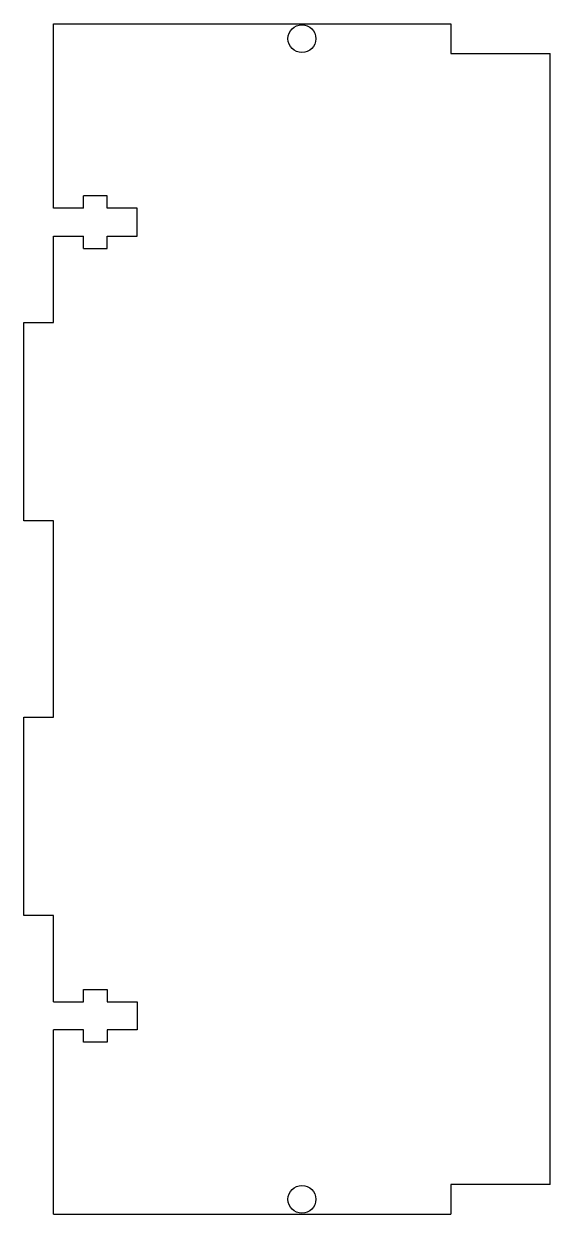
# Model space of a CAD drawing. Extents: x -31 to 22, y -87 to 33.
import ezdxf

# ---------------------------------------------------------------- set-up
doc = ezdxf.new("R2010")
doc.units = 0
doc.layers.add('Shape2DView001', color=7, linetype='CONTINUOUS')

msp = doc.modelspace()

# ---------------------------------------------------------------- linework, layer by layer
at = {"layer": 'Shape2DView001'}
for p, q in [((-28, 14.6704), (-28, 33.2704)), ((-28, 33.2704), (12, 33.2704)), ((12, 33.2704), (12, 30.2704)), ((12, 30.2704), (22, 30.2704)), ((22, -83.7296), (22, 30.2704)), ((-22.6, 15.9204), (-25, 15.9204)), ((-25, 14.6704), (-25, 15.9204)), ((-22.6, 14.6704), (-22.6, 15.9204)), ((-25, 14.6704), (-28, 14.6704)), ((-19.6, 14.6704), (-22.6, 14.6704)), ((-19.6, 11.8704), (-19.6, 14.6704)), ((-28, 3.17037), (-28, 11.8704)), ((-28, 11.8704), (-25, 11.8704)), ((-25, 10.6204), (-25, 11.8704)), ((-22.6, 10.6204), (-22.6, 11.8704)), ((-22.6, 11.8704), (-19.6, 11.8704)), ((-25, 10.6204), (-22.6, 10.6204)), ((-31, -16.8296), (-31, 3.17037)), ((-31, 3.17037), (-28, 3.17037)), ((-28, -16.8296), (-31, -16.8296)), ((-28, -36.6296), (-28, -16.8296)), ((-31, -56.6296), (-31, -36.6296)), ((-31, -36.6296), (-28, -36.6296)), ((-28, -56.6296), (-31, -56.6296)), ((-28, -65.3296), (-28, -56.6296)), ((-25, -64.0796), (-22.6, -64.0796)), ((-25, -65.3296), (-25, -64.0796)), ((-22.6, -64.0796), (-22.6, -65.3296)), ((-28, -65.3296), (-25, -65.3296)), ((-22.6, -65.3296), (-19.6, -65.3296)), ((-19.6, -65.3296), (-19.6, -68.1296)), ((-28, -86.7296), (-28, -68.1296)), ((-25, -68.1296), (-28, -68.1296)), ((-25, -69.3796), (-25, -68.1296)), ((-22.6, -68.1296), (-22.6, -69.3796)), ((-19.6, -68.1296), (-22.6, -68.1296)), ((-22.6, -69.3796), (-25, -69.3796)), ((22, -83.7296), (12, -83.7296)), ((12, -83.7296), (12, -86.7296)), ((-28, -86.7296), (12, -86.7296))]:
    msp.add_line(p, q, dxfattribs=at)
for centre in [(-3, 31.7704), (-3, -85.2296)]:
    msp.add_circle(centre, 1.4, dxfattribs=at)

doc.saveas('drawing.dxf')
